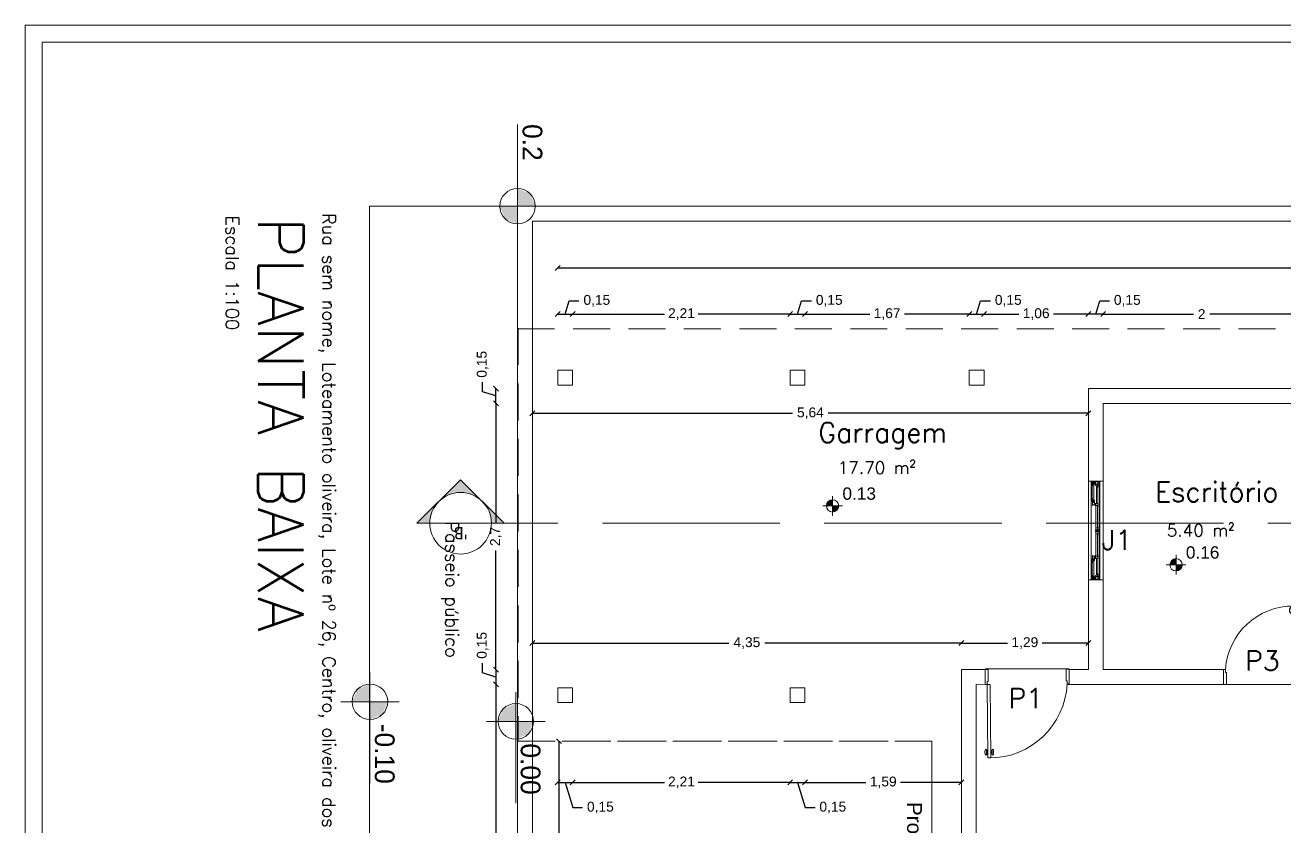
# Model space of a CAD drawing. Header units: metres. Extents: x 1628 to 1845, y 824 to 931.
# Drawn here: x 1628.14 to 1640.92, y 877.99 to 886.12 of the extents above; entities that cross this region are included whole.
import ezdxf
from ezdxf.enums import TextEntityAlignment as Align

# ---------------------------------------------------------------- set-up
doc = ezdxf.new("R2010")
doc.units = ezdxf.units.M
doc.header["$LTSCALE"] = 0.15
doc.linetypes.add('ACAD_ISO02W100', pattern=[15, 12, -3])
doc.linetypes.add('HIDDEN', pattern=[0.375, 0.25, -0.125])
doc.layers.get('0').update_dxf_attribs({"lineweight": 0, "plot": 0})
doc.layers.get('Defpoints').update_dxf_attribs({"lineweight": 0})
for name, color, linetype, lineweight in [('Alvenaria', 170, 'Continuous', 0), ('Caixilho', 120, 'Continuous', 0), ('Cotas', 1, 'Continuous', 0), ('Linhas invisíveis', 6, 'ACAD_ISO02W100', 0), ('Texto', 7, 'Continuous', 0)]:
    doc.layers.add(name, color=color, linetype=linetype, lineweight=lineweight)
doc.styles.add('Lunardi', font='arial.ttf', dxfattribs={"height": 0.15})
doc.styles.add('lunardi 02', font='romans.shx', dxfattribs={"height": 0.2})
doc.styles.add('lunardi 04', font='romans.shx', dxfattribs={"height": 0.4})
doc.styles.get("Standard").update_dxf_attribs({"font": 'arial.ttf'})
doc.styles.add('T20', font='PORT2', dxfattribs={"height": 0.2})
doc.styles.add('Tahoma', font='tahoma.ttf')
doc.dimstyles.new('Lunardi', dxfattribs={"dimtxt": 0.1, "dimasz": 0.05, "dimexe": 0, "dimexo": 0.05, "dimgap": 0.05, "dimtad": 0, "dimzin": 9, "dimtxsty": 'Standard', "dimblk": 'OBLIQUE', "dimcen": 0, "dimse1": 1, "dimse2": 1, "dimclrd": 1, "dimclre": 1, "dimclrt": 1, "dimadec": 0, "dimazin": 0, "dimtfac": 1, "dimtmove": 1, "dimatfit": 2, "dimldrblk": 'OBLIQUE', "dimfxl": 1, "dimarcsym": 0})

# ---------------------------------------------------------------- blocks, each defined once
blk = doc.blocks.new('Cotap')
for p, q in [((0, 0.297), (0, -0.297)), ((-0.297, 0), (0.828, 0))]:
    blk.add_line(p, q)
blk.add_circle((0, 0), 0.18)
for points in [[(0, 0), (0, 0.18), (0.18, 0), (0.127, 0.127)], [(0, 0), (-0.18, 0), (0, -0.18), (-0.127, -0.127)]]:
    blk.add_solid(points)
at = {"style": 'T20'}
blk.add_attdef('COTA', (0.223, 0.05), '', height=0.2, dxfattribs=at)
blk = doc.blocks.new('_Oblique')
at = {"color": 0, "linetype": 'ByBlock', "lineweight": -2}
blk.add_line((-0.5, -0.5), (0.5, 0.5), dxfattribs=at)
blk = doc.blocks.new('*D106')
at = {"layer": 'Cotas', "color": 1, "lineweight": -2, "ltscale": 10}
for p, q in [((1633.554, 878.861), (1633.554, 876.83)), ((1633.554, 874.435), (1633.554, 876.466))]:
    blk.add_line(p, q, dxfattribs=at)
at = {"layer": 'Defpoints', "color": 0, "ltscale": 10}
for p in [(1633.554, 878.861), (1633.554, 874.435), (1633.554, 874.435)]:
    blk.add_point(p, dxfattribs=at)
at = {"layer": 'Cotas', "color": 1, "lineweight": -2, "ltscale": 10, "xscale": 0.05, "yscale": 0.05, "zscale": 0.05}
for p, rotation in [((1633.554, 878.861), 90), ((1633.554, 874.435), 270)]:
    blk.add_blockref('_Oblique', p, dxfattribs=dict(at, rotation=rotation))
at = {"layer": 'Cotas', "color": 1, "ltscale": 10, "insert": (1633.554, 876.648), "char_height": 0.1, "attachment_point": 5, "rotation": 90}
blk.add_mtext('4,43', dxfattribs=at)
blk = doc.blocks.new('porta080a')
at = {"layer": 'Caixilho'}
for p, q in [((0.15, 0.83), (0.12, 0.83)), ((0.12, 0.83), (0.12, 0.83)), ((0.12, 0.83), (0.12, 0.82))]:
    blk.add_line(p, q, dxfattribs=at)
for points in [[(0.12, 0.82), (0, 0.82), (0, 0.85), (0.15, 0.85), (0.15, 0.83)], [(0.12, 0.03), (0, 0.03), (0, 0), (0.15, 0), (0.15, 0.02)], [(0.12, 0.03), (0.12, 0.02), (0.15, 0.02)]]:
    blk.add_lwpolyline(points, dxfattribs=at)
for points in [[(0.15, 0.02), (0.15, 0.05), (0.895, 0.05), (0.895, 0.02)], [(0.812, 0.05), (0.862, 0.05), (0.862, 0.055), (0.812, 0.055)], [(0.812, 0.02), (0.862, 0.02), (0.862, 0.015), (0.812, 0.015)], [(0.843, 0.055), (0.831, 0.055), (0.831, 0.063), (0.843, 0.063)], [(0.843, 0.015), (0.831, 0.015), (0.831, 0.007), (0.843, 0.007)]]:
    blk.add_lwpolyline(points, close=True, dxfattribs=at)
blk.add_arc((0.107, 0.042), 0.789, 359.4551, 86.8474, dxfattribs=at)
blk.add_ellipse((0.837, 0.071), major_axis=(-0.0297, 0), ratio=0.275862, dxfattribs=at)
at = {"layer": 'Caixilho', "extrusion": (0, 0, -1)}
blk.add_ellipse((0.837, -0.001), major_axis=(-0.0297, 0), ratio=0.275862, dxfattribs=at)
blk = doc.blocks.new('porta070a')
at = {"layer": 'Caixilho'}
for p, q in [((0.15, 0.73), (0.12, 0.73)), ((0.12, 0.73), (0.12, 0.73)), ((0.12, 0.73), (0.12, 0.72))]:
    blk.add_line(p, q, dxfattribs=at)
for points in [[(0.12, 0.72), (0, 0.72), (0, 0.75), (0.15, 0.75), (0.15, 0.73)], [(0.12, 0.03), (0, 0.03), (0, 0), (0.15, 0), (0.15, 0.02)], [(0.12, 0.03), (0.12, 0.02), (0.15, 0.02)]]:
    blk.add_lwpolyline(points, dxfattribs=at)
for points in [[(0.15, 0.02), (0.15, 0.05), (0.795, 0.05), (0.795, 0.02)], [(0.726, 0.05), (0.776, 0.05), (0.776, 0.055), (0.726, 0.055)], [(0.726, 0.02), (0.776, 0.02), (0.776, 0.015), (0.726, 0.015)], [(0.757, 0.055), (0.745, 0.055), (0.745, 0.063), (0.757, 0.063)], [(0.757, 0.015), (0.745, 0.015), (0.745, 0.007), (0.757, 0.007)]]:
    blk.add_lwpolyline(points, close=True, dxfattribs=at)
blk.add_arc((0.106, 0.042), 0.689, 359.3762, 86.3751, dxfattribs=at)
blk.add_ellipse((0.751, 0.071), major_axis=(-0.0297, 0), ratio=0.275862, dxfattribs=at)
at = {"layer": 'Caixilho', "extrusion": (0, 0, -1)}
blk.add_ellipse((0.751, -0.001), major_axis=(-0.0297, 0), ratio=0.275862, dxfattribs=at)
blk = doc.blocks.new('JCB4F_CS100')
for p, q in [((0, 90), (1000, 90)), ((1000, 0), (0, 0)), ((7, 82), (29, 82)), ((29, 82), (7, 82)), ((7, 69), (28, 69)), ((46, 62), (225, 62)), ((46, 56), (225, 56)), ((46, 13), (178, 13)), ((57, 82), (943, 82)), ((247, 67), (472, 67)), ((247, 50), (472, 50)), ((783, 62), (954, 62)), ((783, 56), (954, 56)), ((954, 13), (822, 13)), ((971, 82), (993, 82)), ((993, 69), (972, 69))]:
    blk.add_line(p, q)
for points in [[(7, 36), (17, 36), (17, 37), (7, 37), (7, 82), (20, 82), (20, 84), (7, 84), (7, 84), (6, 84), (1, 84), (1, 89), (6, 89), (7, 88), (7, 89), (7, 90), (0, 90), (0, 77), (1, 77), (1, 82), (6, 82), (6, 8), (1, 8), (1, 13), (0, 13), (0, 0), (7, 0), (7, 1), (7, 2), (6, 1), (1, 1), (1, 6), (6, 6), (7, 6), (7, 6), (7, 17), (17, 17), (17, 18), (7, 18)], [(993, 36), (983, 36), (983, 37), (993, 37), (993, 82), (980, 82), (980, 84), (993, 84), (993, 84), (994, 84), (999, 84), (999, 89), (994, 89), (993, 88), (993, 89), (993, 90), (1000, 90), (1000, 77), (999, 77), (999, 82), (994, 82), (994, 8), (999, 8), (999, 13), (1000, 13), (1000, 0), (993, 0), (993, 1), (993, 2), (994, 1), (999, 1), (999, 6), (994, 6), (993, 6), (993, 6), (993, 17), (983, 17), (983, 18), (993, 18)]]:
    blk.add_lwpolyline(points, close=True)
for points in [[(7, 45), (43, 45, 0.357337), (45, 47, 0.099331), (45, 67, 0.357337), (43, 69), (33, 69)], [(35, 69), (33, 69), (33, 85), (35, 85), (35, 84, 0.453094), (37, 83), (54, 85, -0.453094), (57, 82), (57, 72, -0.453094), (54, 69), (37, 71, 0.453094), (35, 70), (35, 69)], [(965, 69), (967, 69), (967, 85), (965, 85), (965, 84, -0.453094), (963, 83), (946, 85, 0.453094), (943, 82), (943, 72, 0.453094), (946, 69), (963, 71, -0.453094), (965, 70), (965, 69)], [(993, 45), (957, 45, -0.357337), (955, 47, -0.099331), (955, 67, -0.357337), (957, 69), (967, 69)]]:
    blk.add_lwpolyline(points, format="xyb")
for points in [[(19, 36), (21, 36), (21, 32), (23, 32), (23, 33), (22, 33), (22, 36), (27, 36), (27, 33), (26, 33), (26, 32), (29, 32), (29, 37), (17, 37), (17, 35), (16, 35), (16, 36), (13, 36), (10, 35, 1), (10, 33), (14, 34), (17, 34), (17, 19), (14, 19), (10, 20, 1), (10, 19), (13, 18), (16, 18), (16, 18), (17, 18), (17, 17), (19, 17)], [(205, 34), (203, 34), (203, 31), (201, 31), (201, 32), (202, 32), (202, 34), (196, 34), (196, 32), (198, 32), (198, 31), (195, 31), (195, 35), (206, 35), (206, 34), (208, 34), (208, 34), (210, 34), (214, 33, -1), (214, 32), (210, 33), (206, 33), (206, 18), (210, 18), (214, 19, -1), (214, 18), (210, 17), (208, 17), (208, 17), (206, 17), (206, 15), (205, 15)], [(236, 44), (236, 43), (234, 43), (234, 42), (240, 42), (240, 43), (239, 43), (239, 44), (244, 44, -0.414214), (248, 41), (246, 41), (246, 41, 0.414214), (244, 43), (241, 43), (241, 17), (244, 17, 0.414214), (246, 19), (246, 19), (248, 19), (248, 19, -0.414214), (244, 15), (206, 15), (206, 17), (218, 17), (218, 34), (206, 34), (206, 35), (240, 35), (240, 40), (233, 41), (233, 42), (227, 43, -0.957391), (227, 44)], [(239, 40, 0.957391), (239, 41), (233, 42, -0.388979), (233, 42), (233, 43, 0.39085), (232, 44), (227, 44, -0.39085), (226, 45), (226, 48, -0.414214), (227, 49), (259, 49), (259, 50), (247, 50), (247, 67), (259, 67), (259, 69), (225, 69), (225, 42, 0.414214), (226, 40), (227, 40), (227, 41), (226, 41), (226, 42), (232, 42), (232, 41), (230, 41), (230, 40)], [(495, 50), (497, 48, 0.668179), (498, 48), (498, 54), (499, 54), (499, 53), (501, 53), (501, 54, -0.668179), (502, 54), (503, 53), (507, 54, -1), (507, 53), (499, 51), (499, 47), (497, 47), (495, 49), (460, 49), (460, 50), (472, 50), (472, 67), (460, 67), (460, 69), (495, 69), (497, 71), (499, 71), (499, 66), (507, 64, -1), (507, 63), (503, 64), (502, 63, -0.668179), (501, 63), (501, 64), (499, 65), (499, 63), (498, 63), (498, 69, 0.668179), (497, 69), (495, 67)], [(509, 69), (509, 66), (508, 66), (508, 67), (507, 67), (507, 68), (508, 68), (508, 69), (502, 69), (502, 68), (504, 68), (504, 67), (501, 67), (501, 71), (510, 71), (512, 69), (547, 69), (547, 67), (535, 67), (535, 50), (547, 50), (547, 49), (512, 49), (510, 47), (501, 47), (501, 50), (504, 50), (504, 49), (502, 49), (502, 48), (508, 48), (508, 49), (507, 49), (507, 50), (508, 50), (508, 52), (509, 52), (509, 48, 0.668179), (510, 48), (512, 50), (512, 67), (510, 69, 0.668179)], [(748, 50), (760, 50), (760, 67), (748, 67), (748, 69), (783, 69), (783, 42, -0.414214), (781, 40), (780, 40), (780, 41), (781, 41), (781, 42), (776, 42), (776, 41), (777, 41), (777, 40), (768, 40, -0.957391), (768, 41), (774, 42, 0.388979), (775, 42), (775, 43, -0.39085), (775, 44), (781, 44, 0.39085), (781, 45), (781, 48, 0.414214), (781, 49), (748, 49)], [(764, 44), (764, 43), (766, 43), (766, 42), (760, 42), (760, 43), (761, 43), (761, 44), (756, 44, 0.414214), (753, 41), (754, 41), (754, 41, -0.414214), (756, 43), (759, 43), (759, 17), (756, 17, -0.414214), (754, 19), (754, 19), (753, 19), (753, 19, 0.414214), (756, 15), (794, 15), (794, 17), (782, 17), (782, 34), (794, 34), (794, 35), (760, 35), (760, 40), (767, 41), (767, 42), (773, 43, 0.957391), (773, 44)], [(795, 34), (797, 34), (797, 31), (799, 31), (799, 32), (798, 32), (798, 34), (804, 34), (804, 32), (802, 32), (802, 31), (805, 31), (805, 35), (794, 35), (794, 34), (792, 34), (792, 34), (790, 34), (786, 33, 1), (786, 32), (790, 33), (794, 33), (794, 18), (790, 18), (786, 19, 1), (786, 18), (790, 17), (792, 17), (792, 17), (794, 17), (794, 15), (795, 15)], [(981, 36), (979, 36), (979, 32), (977, 32), (977, 33), (978, 33), (978, 36), (973, 36), (973, 33), (974, 33), (974, 32), (971, 32), (971, 37), (983, 37), (983, 35), (984, 35), (984, 36), (987, 36), (990, 35, -1), (990, 33), (986, 34), (983, 34), (983, 19), (986, 19), (990, 20, -1), (990, 19), (987, 18), (984, 18), (984, 18), (983, 18), (983, 17), (981, 17)]]:
    blk.add_lwpolyline(points, format="xyb", close=True)
for points in [[(21, 29), (46, 29), (46, 25), (45, 25), (45, 28), (34, 28), (34, 14), (45, 14), (45, 17), (46, 17), (46, 13), (13, 13), (13, 14)], [(13, 14), (23, 14), (23, 28), (21, 28), (21, 29)], [(33, 47), (29, 47), (29, 85), (33, 85), (33, 47)], [(178, 29), (46, 29)], [(211, 14), (201, 14), (201, 28), (203, 28), (203, 29), (178, 29), (178, 25), (179, 25), (179, 28), (190, 28), (190, 14), (179, 14), (179, 17), (178, 17), (178, 13), (211, 13), (211, 14)], [(535, 67), (760, 67)], [(535, 50), (760, 50)], [(789, 14), (799, 14), (799, 28), (797, 28), (797, 29), (822, 29), (822, 25), (821, 25), (821, 28), (810, 28), (810, 14), (821, 14), (821, 17), (822, 17), (822, 13), (789, 13), (789, 14)], [(822, 29), (954, 29)], [(979, 29), (954, 29), (954, 25), (955, 25), (955, 28), (966, 28), (966, 14), (955, 14), (955, 17), (954, 17), (954, 13), (987, 13), (987, 14)], [(967, 47), (971, 47), (971, 85), (967, 85), (967, 47)], [(987, 14), (977, 14), (977, 28), (979, 28), (979, 29)]]:
    blk.add_lwpolyline(points)
blk = doc.blocks.new('*D107')
at = {"layer": 'Cotas', "color": 1, "lineweight": -2, "ltscale": 10}
for p, q in [((1633.542, 878.443), (1633.692, 878.443)), ((1633.617, 878.443), (1633.694, 878.188)), ((1633.694, 878.188), (1633.794, 878.188))]:
    blk.add_line(p, q, dxfattribs=at)
at = {"layer": 'Defpoints', "color": 0, "ltscale": 10}
for p in [(1633.542, 883.268), (1633.692, 883.268), (1633.692, 878.443)]:
    blk.add_point(p, dxfattribs=at)
at = {"layer": 'Cotas', "color": 1, "lineweight": -2, "ltscale": 10, "xscale": 0.05, "yscale": 0.05, "zscale": 0.05, "rotation": 180}
blk.add_blockref('_Oblique', (1633.542, 878.443), dxfattribs=at)
at = {"layer": 'Cotas', "color": 1, "lineweight": -2, "ltscale": 10, "xscale": 0.05, "yscale": 0.05, "zscale": 0.05}
blk.add_blockref('_Oblique', (1633.692, 878.443), dxfattribs=at)
at = {"layer": 'Cotas', "color": 1, "ltscale": 10, "insert": (1633.974, 878.188), "char_height": 0.1, "attachment_point": 5}
blk.add_mtext('0,15', dxfattribs=at)
blk = doc.blocks.new('*D108')
at = {"layer": 'Cotas', "color": 1, "lineweight": -2, "ltscale": 10}
for p, q in [((1633.692, 878.443), (1634.625, 878.443)), ((1635.899, 878.443), (1634.967, 878.443))]:
    blk.add_line(p, q, dxfattribs=at)
at = {"layer": 'Defpoints', "color": 0, "ltscale": 10}
for p in [(1633.692, 883.268), (1635.899, 883.268), (1633.692, 878.443)]:
    blk.add_point(p, dxfattribs=at)
at = {"layer": 'Cotas', "color": 1, "lineweight": -2, "ltscale": 10, "xscale": 0.05, "yscale": 0.05, "zscale": 0.05, "rotation": 180}
blk.add_blockref('_Oblique', (1633.692, 878.443), dxfattribs=at)
at = {"layer": 'Cotas', "color": 1, "lineweight": -2, "ltscale": 10, "xscale": 0.05, "yscale": 0.05, "zscale": 0.05}
blk.add_blockref('_Oblique', (1635.899, 878.443), dxfattribs=at)
at = {"layer": 'Cotas', "color": 1, "ltscale": 10, "insert": (1634.796, 878.443), "char_height": 0.1, "attachment_point": 5}
blk.add_mtext('2,21', dxfattribs=at)
blk = doc.blocks.new('*D109')
at = {"layer": 'Cotas', "color": 1, "lineweight": -2, "ltscale": 10}
for p, q in [((1635.899, 878.443), (1636.049, 878.443)), ((1635.974, 878.443), (1636.051, 878.188)), ((1636.051, 878.188), (1636.151, 878.188))]:
    blk.add_line(p, q, dxfattribs=at)
at = {"layer": 'Defpoints', "color": 0, "ltscale": 10}
for p in [(1635.899, 883.268), (1636.049, 883.268), (1636.049, 878.443)]:
    blk.add_point(p, dxfattribs=at)
at = {"layer": 'Cotas', "color": 1, "lineweight": -2, "ltscale": 10, "xscale": 0.05, "yscale": 0.05, "zscale": 0.05, "rotation": 180}
blk.add_blockref('_Oblique', (1635.899, 878.443), dxfattribs=at)
at = {"layer": 'Cotas', "color": 1, "lineweight": -2, "ltscale": 10, "xscale": 0.05, "yscale": 0.05, "zscale": 0.05}
blk.add_blockref('_Oblique', (1636.049, 878.443), dxfattribs=at)
at = {"layer": 'Cotas', "color": 1, "ltscale": 10, "insert": (1636.331, 878.188), "char_height": 0.1, "attachment_point": 5}
blk.add_mtext('0,15', dxfattribs=at)
blk = doc.blocks.new('*D121')
at = {"layer": 'Cotas', "color": 1, "lineweight": -2, "ltscale": 10}
for p, q in [((1636.049, 878.443), (1636.667, 878.443)), ((1637.636, 878.443), (1637.018, 878.443))]:
    blk.add_line(p, q, dxfattribs=at)
at = {"layer": 'Defpoints', "color": 0, "ltscale": 10}
for p in [(1636.049, 879.252), (1636.049, 878.443), (1637.636, 875.237)]:
    blk.add_point(p, dxfattribs=at)
at = {"layer": 'Cotas', "color": 1, "lineweight": -2, "ltscale": 10, "xscale": 0.05, "yscale": 0.05, "zscale": 0.05, "rotation": 180}
blk.add_blockref('_Oblique', (1636.049, 878.443), dxfattribs=at)
at = {"layer": 'Cotas', "color": 1, "lineweight": -2, "ltscale": 10, "xscale": 0.05, "yscale": 0.05, "zscale": 0.05}
blk.add_blockref('_Oblique', (1637.636, 878.443), dxfattribs=at)
at = {"layer": 'Cotas', "color": 1, "ltscale": 10, "insert": (1636.843, 878.443), "char_height": 0.1, "attachment_point": 5}
blk.add_mtext('1,59', dxfattribs=at)
blk = doc.blocks.new('*D124')
at = {"layer": 'Cotas', "color": 1, "lineweight": -2, "ltscale": 10}
for p, q in [((1633.617, 883.192), (1633.657, 883.327)), ((1633.657, 883.327), (1633.757, 883.327)), ((1633.542, 883.192), (1633.692, 883.192))]:
    blk.add_line(p, q, dxfattribs=at)
at = {"layer": 'Defpoints', "color": 0, "ltscale": 10}
for p in [(1633.692, 883.192), (1633.542, 882.623), (1633.692, 882.623)]:
    blk.add_point(p, dxfattribs=at)
at = {"layer": 'Cotas', "color": 1, "lineweight": -2, "ltscale": 10, "xscale": 0.05, "yscale": 0.05, "zscale": 0.05, "rotation": 180}
blk.add_blockref('_Oblique', (1633.542, 883.192), dxfattribs=at)
at = {"layer": 'Cotas', "color": 1, "lineweight": -2, "ltscale": 10, "xscale": 0.05, "yscale": 0.05, "zscale": 0.05}
blk.add_blockref('_Oblique', (1633.692, 883.192), dxfattribs=at)
at = {"layer": 'Cotas', "color": 1, "ltscale": 10, "insert": (1633.938, 883.327), "char_height": 0.1, "attachment_point": 5}
blk.add_mtext('0,15', dxfattribs=at)
blk = doc.blocks.new('*D125')
at = {"layer": 'Cotas', "color": 1, "lineweight": -2, "ltscale": 10}
for p, q in [((1633.692, 883.192), (1634.625, 883.192)), ((1635.899, 883.192), (1634.967, 883.192))]:
    blk.add_line(p, q, dxfattribs=at)
at = {"layer": 'Defpoints', "color": 0, "ltscale": 10}
for p in [(1633.692, 883.192), (1633.692, 882.623), (1635.899, 882.623)]:
    blk.add_point(p, dxfattribs=at)
at = {"layer": 'Cotas', "color": 1, "lineweight": -2, "ltscale": 10, "xscale": 0.05, "yscale": 0.05, "zscale": 0.05, "rotation": 180}
blk.add_blockref('_Oblique', (1633.692, 883.192), dxfattribs=at)
at = {"layer": 'Cotas', "color": 1, "lineweight": -2, "ltscale": 10, "xscale": 0.05, "yscale": 0.05, "zscale": 0.05}
blk.add_blockref('_Oblique', (1635.899, 883.192), dxfattribs=at)
at = {"layer": 'Cotas', "color": 1, "ltscale": 10, "insert": (1634.796, 883.192), "char_height": 0.1, "attachment_point": 5}
blk.add_mtext('2,21', dxfattribs=at)
blk = doc.blocks.new('*D126')
at = {"layer": 'Cotas', "color": 1, "lineweight": -2, "ltscale": 10}
for p, q in [((1635.974, 883.192), (1636.015, 883.327)), ((1636.015, 883.327), (1636.115, 883.327)), ((1635.899, 883.192), (1636.049, 883.192))]:
    blk.add_line(p, q, dxfattribs=at)
at = {"layer": 'Defpoints', "color": 0, "ltscale": 10}
for p in [(1636.049, 883.192), (1635.899, 882.623), (1636.049, 882.623)]:
    blk.add_point(p, dxfattribs=at)
at = {"layer": 'Cotas', "color": 1, "lineweight": -2, "ltscale": 10, "xscale": 0.05, "yscale": 0.05, "zscale": 0.05, "rotation": 180}
blk.add_blockref('_Oblique', (1635.899, 883.192), dxfattribs=at)
at = {"layer": 'Cotas', "color": 1, "lineweight": -2, "ltscale": 10, "xscale": 0.05, "yscale": 0.05, "zscale": 0.05}
blk.add_blockref('_Oblique', (1636.049, 883.192), dxfattribs=at)
at = {"layer": 'Cotas', "color": 1, "ltscale": 10, "insert": (1636.295, 883.327), "char_height": 0.1, "attachment_point": 5}
blk.add_mtext('0,15', dxfattribs=at)
blk = doc.blocks.new('*D127')
at = {"layer": 'Cotas', "color": 1, "lineweight": -2, "ltscale": 10}
for p, q in [((1636.049, 883.192), (1636.707, 883.192)), ((1637.715, 883.192), (1637.057, 883.192))]:
    blk.add_line(p, q, dxfattribs=at)
at = {"layer": 'Defpoints', "color": 0, "ltscale": 10}
for p in [(1636.049, 883.192), (1636.049, 882.623), (1637.715, 882.623)]:
    blk.add_point(p, dxfattribs=at)
at = {"layer": 'Cotas', "color": 1, "lineweight": -2, "ltscale": 10, "xscale": 0.05, "yscale": 0.05, "zscale": 0.05, "rotation": 180}
blk.add_blockref('_Oblique', (1636.049, 883.192), dxfattribs=at)
at = {"layer": 'Cotas', "color": 1, "lineweight": -2, "ltscale": 10, "xscale": 0.05, "yscale": 0.05, "zscale": 0.05}
blk.add_blockref('_Oblique', (1637.715, 883.192), dxfattribs=at)
at = {"layer": 'Cotas', "color": 1, "ltscale": 10, "insert": (1636.882, 883.192), "char_height": 0.1, "attachment_point": 5}
blk.add_mtext('1,67', dxfattribs=at)
blk = doc.blocks.new('*D128')
at = {"layer": 'Cotas', "color": 1, "lineweight": -2, "ltscale": 10}
for p, q in [((1637.79, 883.192), (1637.83, 883.327)), ((1637.83, 883.327), (1637.93, 883.327)), ((1637.715, 883.192), (1637.865, 883.192))]:
    blk.add_line(p, q, dxfattribs=at)
at = {"layer": 'Defpoints', "color": 0, "ltscale": 10}
for p in [(1637.865, 883.192), (1637.715, 882.623), (1637.865, 882.623)]:
    blk.add_point(p, dxfattribs=at)
at = {"layer": 'Cotas', "color": 1, "lineweight": -2, "ltscale": 10, "xscale": 0.05, "yscale": 0.05, "zscale": 0.05, "rotation": 180}
blk.add_blockref('_Oblique', (1637.715, 883.192), dxfattribs=at)
at = {"layer": 'Cotas', "color": 1, "lineweight": -2, "ltscale": 10, "xscale": 0.05, "yscale": 0.05, "zscale": 0.05}
blk.add_blockref('_Oblique', (1637.865, 883.192), dxfattribs=at)
at = {"layer": 'Cotas', "color": 1, "ltscale": 10, "insert": (1638.111, 883.327), "char_height": 0.1, "attachment_point": 5}
blk.add_mtext('0,15', dxfattribs=at)
blk = doc.blocks.new('*D129')
at = {"layer": 'Cotas', "color": 1, "lineweight": -2, "ltscale": 10}
for p, q in [((1637.865, 883.192), (1638.219, 883.192)), ((1638.923, 883.192), (1638.569, 883.192))]:
    blk.add_line(p, q, dxfattribs=at)
at = {"layer": 'Defpoints', "color": 0, "ltscale": 10}
for p in [(1637.865, 883.192), (1637.865, 882.623), (1638.923, 882.437)]:
    blk.add_point(p, dxfattribs=at)
at = {"layer": 'Cotas', "color": 1, "lineweight": -2, "ltscale": 10, "xscale": 0.05, "yscale": 0.05, "zscale": 0.05, "rotation": 180}
blk.add_blockref('_Oblique', (1637.865, 883.192), dxfattribs=at)
at = {"layer": 'Cotas', "color": 1, "lineweight": -2, "ltscale": 10, "xscale": 0.05, "yscale": 0.05, "zscale": 0.05}
blk.add_blockref('_Oblique', (1638.923, 883.192), dxfattribs=at)
at = {"layer": 'Cotas', "color": 1, "ltscale": 10, "insert": (1638.394, 883.192), "char_height": 0.1, "attachment_point": 5}
blk.add_mtext('1,06', dxfattribs=at)
blk = doc.blocks.new('*D130')
at = {"layer": 'Cotas', "color": 1, "lineweight": -2, "ltscale": 10}
for p, q in [((1638.998, 883.192), (1639.038, 883.327)), ((1639.038, 883.327), (1639.138, 883.327)), ((1639.073, 883.192), (1638.923, 883.192))]:
    blk.add_line(p, q, dxfattribs=at)
at = {"layer": 'Defpoints', "color": 0, "ltscale": 10}
for p in [(1638.923, 883.192), (1638.923, 882.437), (1639.073, 882.287)]:
    blk.add_point(p, dxfattribs=at)
at = {"layer": 'Cotas', "color": 1, "lineweight": -2, "ltscale": 10, "xscale": 0.05, "yscale": 0.05, "zscale": 0.05, "rotation": 180}
blk.add_blockref('_Oblique', (1638.923, 883.192), dxfattribs=at)
at = {"layer": 'Cotas', "color": 1, "lineweight": -2, "ltscale": 10, "xscale": 0.05, "yscale": 0.05, "zscale": 0.05}
blk.add_blockref('_Oblique', (1639.073, 883.192), dxfattribs=at)
at = {"layer": 'Cotas', "color": 1, "ltscale": 10, "insert": (1639.318, 883.327), "char_height": 0.1, "attachment_point": 5}
blk.add_mtext('0,15', dxfattribs=at)
blk = doc.blocks.new('*D131')
at = {"layer": 'Cotas', "color": 1, "lineweight": -2, "ltscale": 10}
for p, q in [((1639.073, 883.192), (1639.989, 883.192)), ((1641.071, 883.192), (1640.155, 883.192))]:
    blk.add_line(p, q, dxfattribs=at)
at = {"layer": 'Defpoints', "color": 0, "ltscale": 10}
for p in [(1639.073, 883.192), (1639.073, 882.287), (1641.071, 882.287)]:
    blk.add_point(p, dxfattribs=at)
at = {"layer": 'Cotas', "color": 1, "lineweight": -2, "ltscale": 10, "xscale": 0.05, "yscale": 0.05, "zscale": 0.05, "rotation": 180}
blk.add_blockref('_Oblique', (1639.073, 883.192), dxfattribs=at)
at = {"layer": 'Cotas', "color": 1, "lineweight": -2, "ltscale": 10, "xscale": 0.05, "yscale": 0.05, "zscale": 0.05}
blk.add_blockref('_Oblique', (1641.071, 883.192), dxfattribs=at)
at = {"layer": 'Cotas', "color": 1, "ltscale": 10, "insert": (1640.072, 883.192), "char_height": 0.1, "attachment_point": 5}
blk.add_mtext('2', dxfattribs=at)
blk = doc.blocks.new('*D152')
at = {"layer": 'Cotas', "color": 1, "lineweight": -2, "ltscale": 10}
for p, q in [((1637.636, 879.856), (1638.104, 879.856)), ((1638.923, 879.856), (1638.455, 879.856))]:
    blk.add_line(p, q, dxfattribs=at)
at = {"layer": 'Defpoints', "color": 0, "ltscale": 10}
for p in [(1637.636, 879.856), (1637.636, 879.587), (1638.923, 879.587)]:
    blk.add_point(p, dxfattribs=at)
at = {"layer": 'Cotas', "color": 1, "lineweight": -2, "ltscale": 10, "xscale": 0.05, "yscale": 0.05, "zscale": 0.05, "rotation": 180}
blk.add_blockref('_Oblique', (1637.636, 879.856), dxfattribs=at)
at = {"layer": 'Cotas', "color": 1, "lineweight": -2, "ltscale": 10, "xscale": 0.05, "yscale": 0.05, "zscale": 0.05}
blk.add_blockref('_Oblique', (1638.923, 879.856), dxfattribs=at)
at = {"layer": 'Cotas', "color": 1, "ltscale": 10, "insert": (1638.279, 879.856), "char_height": 0.1, "attachment_point": 5}
blk.add_mtext('1,29', dxfattribs=at)
blk = doc.blocks.new('*D154')
at = {"layer": 'Cotas', "color": 1, "lineweight": -2, "ltscale": 10}
for p, q in [((1632.915, 879.437), (1632.915, 877.594)), ((1632.915, 875.387), (1632.915, 877.23))]:
    blk.add_line(p, q, dxfattribs=at)
at = {"layer": 'Defpoints', "color": 0, "ltscale": 10}
for p in [(1632.915, 879.437), (1639.073, 879.437), (1637.786, 875.387)]:
    blk.add_point(p, dxfattribs=at)
at = {"layer": 'Cotas', "color": 1, "lineweight": -2, "ltscale": 10, "xscale": 0.05, "yscale": 0.05, "zscale": 0.05}
for p, rotation in [((1632.915, 879.437), 90), ((1632.915, 875.387), 270)]:
    blk.add_blockref('_Oblique', p, dxfattribs=dict(at, rotation=rotation))
at = {"layer": 'Cotas', "color": 1, "ltscale": 10, "insert": (1632.915, 877.412), "char_height": 0.1, "attachment_point": 5, "rotation": 90}
blk.add_mtext('4,05', dxfattribs=at)
blk = doc.blocks.new('*D155')
at = {"layer": 'Cotas', "color": 1, "lineweight": -2, "ltscale": 10}
for p, q in [((1632.78, 879.553), (1632.78, 879.653)), ((1632.915, 879.587), (1632.915, 879.437)), ((1632.915, 879.512), (1632.78, 879.553))]:
    blk.add_line(p, q, dxfattribs=at)
at = {"layer": 'Defpoints', "color": 0, "ltscale": 10}
for p in [(1639.073, 879.587), (1632.915, 879.437), (1639.073, 879.437)]:
    blk.add_point(p, dxfattribs=at)
at = {"layer": 'Cotas', "color": 1, "lineweight": -2, "ltscale": 10, "xscale": 0.05, "yscale": 0.05, "zscale": 0.05}
for p, rotation in [((1632.915, 879.587), 90), ((1632.915, 879.437), 270)]:
    blk.add_blockref('_Oblique', p, dxfattribs=dict(at, rotation=rotation))
at = {"layer": 'Cotas', "color": 1, "ltscale": 10, "insert": (1632.78, 879.833), "char_height": 0.1, "attachment_point": 5, "rotation": 90}
blk.add_mtext('0,15', dxfattribs=at)
blk = doc.blocks.new('*D156')
at = {"layer": 'Cotas', "color": 1, "lineweight": -2, "ltscale": 10}
for p, q in [((1632.915, 882.287), (1632.915, 881.079)), ((1632.915, 879.587), (1632.915, 880.796))]:
    blk.add_line(p, q, dxfattribs=at)
at = {"layer": 'Defpoints', "color": 0, "ltscale": 10}
for p in [(1632.915, 882.287), (1639.073, 882.287), (1639.073, 879.587)]:
    blk.add_point(p, dxfattribs=at)
at = {"layer": 'Cotas', "color": 1, "lineweight": -2, "ltscale": 10, "xscale": 0.05, "yscale": 0.05, "zscale": 0.05}
for p, rotation in [((1632.915, 882.287), 90), ((1632.915, 879.587), 270)]:
    blk.add_blockref('_Oblique', p, dxfattribs=dict(at, rotation=rotation))
at = {"layer": 'Cotas', "color": 1, "ltscale": 10, "insert": (1632.915, 880.937), "char_height": 0.1, "attachment_point": 5, "rotation": 90}
blk.add_mtext('2,7', dxfattribs=at)
blk = doc.blocks.new('*D157')
at = {"layer": 'Cotas', "color": 1, "lineweight": -2, "ltscale": 10}
for p, q in [((1632.78, 882.403), (1632.78, 882.503)), ((1632.915, 882.362), (1632.78, 882.403)), ((1632.915, 882.287), (1632.915, 882.437))]:
    blk.add_line(p, q, dxfattribs=at)
at = {"layer": 'Defpoints', "color": 0, "ltscale": 10}
for p in [(1632.915, 882.437), (1638.923, 882.437), (1639.073, 882.287)]:
    blk.add_point(p, dxfattribs=at)
at = {"layer": 'Cotas', "color": 1, "lineweight": -2, "ltscale": 10, "xscale": 0.05, "yscale": 0.05, "zscale": 0.05}
for p, rotation in [((1632.915, 882.437), 90), ((1632.915, 882.287), 270)]:
    blk.add_blockref('_Oblique', p, dxfattribs=dict(at, rotation=rotation))
at = {"layer": 'Cotas', "color": 1, "ltscale": 10, "insert": (1632.78, 882.683), "char_height": 0.1, "attachment_point": 5, "rotation": 90}
blk.add_mtext('0,15', dxfattribs=at)
blk = doc.blocks.new('*D158')
at = {"layer": 'Cotas', "color": 1, "lineweight": -2, "ltscale": 10}
for p, q in [((1633.542, 883.66), (1643.337, 883.66)), ((1653.571, 883.66), (1643.776, 883.66))]:
    blk.add_line(p, q, dxfattribs=at)
at = {"layer": 'Defpoints', "color": 0, "ltscale": 10}
for p in [(1633.542, 883.66), (1633.542, 882.437), (1653.571, 882.437)]:
    blk.add_point(p, dxfattribs=at)
at = {"layer": 'Cotas', "color": 1, "lineweight": -2, "ltscale": 10, "xscale": 0.05, "yscale": 0.05, "zscale": 0.05, "rotation": 180}
blk.add_blockref('_Oblique', (1633.542, 883.66), dxfattribs=at)
at = {"layer": 'Cotas', "color": 1, "lineweight": -2, "ltscale": 10, "xscale": 0.05, "yscale": 0.05, "zscale": 0.05}
blk.add_blockref('_Oblique', (1653.571, 883.66), dxfattribs=at)
at = {"layer": 'Cotas', "color": 1, "ltscale": 10, "insert": (1643.557, 883.66), "char_height": 0.1, "attachment_point": 5}
blk.add_mtext('20,03', dxfattribs=at)
blk = doc.blocks.new('*U102')
h = blk.add_hatch(color=256)
edge = h.paths.add_edge_path()
edge.add_line((21.862, 0), (21.992, 0))
edge.add_line((21.992, 0), (21.55, -0.442))
edge.add_line((21.55, -0.442), (21.108, 0))
edge.add_line((21.108, 0), (21.237, 0))
edge.add_arc((21.55, 0), 0.312, 180, 360)
for p, q in [((0.312, 0), (21.237, 0)), ((21.237, 0), (21.862, 0))]:
    blk.add_line(p, q)
blk.add_lwpolyline([(21.862, 0), (21.992, 0), (21.55, -0.442), (21.108, 0), (21.237, 0, 1)], format="xyb", close=True)
blk.add_circle((21.55, 0), 0.312)
at = {"style": 'Tahoma', "flags": 8}
for tag, p in [('VIEWNUMBER', (0, 0)), ('VIEWNUMBER-b', (21.55, 0))]:
    blk.add_attdef(tag, text='', height=0.125, dxfattribs=at).set_placement(p, align=Align.BOTTOM_CENTER)
for tag, p in [('SHEETNUMBER', (0, -0.063)), ('SHEETNUMBER-b', (21.55, -0.063))]:
    blk.add_attdef(tag, text='', height=0.125, dxfattribs=at).set_placement(p, align=Align.TOP_CENTER)
blk = doc.blocks.new('Elevation Symbol - Imperial')
at = {"color": 0}
for p, q in [((0, 0), (0.2, 0)), ((0.1, -0.1), (0.1, 0.1))]:
    blk.add_line(p, q, dxfattribs=at)
at = {"color": 0, "const_width": 0.0625}
for points in [[(0.1, 0.03125, 0.41421356), (0.06875, 0, 1)], [(0.1, -0.03125, 0.41421356), (0.13125, 0, 1)]]:
    blk.add_lwpolyline(points, format="xyb", dxfattribs=at)
at = {"color": 0}
blk.add_circle((0.1, 0), 0.0625, dxfattribs=at)
blk.add_attdef('ELEVATION', (0.2, 0.0625), '', height=0.125, dxfattribs=at)
blk = doc.blocks.new('*D162')
at = {"layer": 'Cotas', "color": 1, "lineweight": -2, "ltscale": 10}
for p, q in [((1633.284, 882.186), (1635.924, 882.186)), ((1638.923, 882.186), (1636.283, 882.186))]:
    blk.add_line(p, q, dxfattribs=at)
at = {"layer": 'Defpoints', "color": 0, "ltscale": 10}
for p in [(1633.284, 882.437), (1638.923, 882.437), (1633.284, 882.186)]:
    blk.add_point(p, dxfattribs=at)
at = {"layer": 'Cotas', "color": 1, "lineweight": -2, "ltscale": 10, "xscale": 0.05, "yscale": 0.05, "zscale": 0.05, "rotation": 180}
blk.add_blockref('_Oblique', (1633.284, 882.186), dxfattribs=at)
at = {"layer": 'Cotas', "color": 1, "lineweight": -2, "ltscale": 10, "xscale": 0.05, "yscale": 0.05, "zscale": 0.05}
blk.add_blockref('_Oblique', (1638.923, 882.186), dxfattribs=at)
at = {"layer": 'Cotas', "color": 1, "ltscale": 10, "insert": (1636.104, 882.186), "char_height": 0.1, "attachment_point": 5}
blk.add_mtext('5,64', dxfattribs=at)
blk = doc.blocks.new('*D163')
at = {"layer": 'Cotas', "color": 1, "lineweight": -2, "ltscale": 10}
for p, q in [((1633.284, 879.856), (1635.278, 879.856)), ((1637.636, 879.856), (1635.643, 879.856))]:
    blk.add_line(p, q, dxfattribs=at)
at = {"layer": 'Defpoints', "color": 0, "ltscale": 10}
for p in [(1633.284, 879.856), (1633.284, 879.587), (1637.636, 879.587)]:
    blk.add_point(p, dxfattribs=at)
at = {"layer": 'Cotas', "color": 1, "lineweight": -2, "ltscale": 10, "xscale": 0.05, "yscale": 0.05, "zscale": 0.05, "rotation": 180}
blk.add_blockref('_Oblique', (1633.284, 879.856), dxfattribs=at)
at = {"layer": 'Cotas', "color": 1, "lineweight": -2, "ltscale": 10, "xscale": 0.05, "yscale": 0.05, "zscale": 0.05}
blk.add_blockref('_Oblique', (1637.636, 879.856), dxfattribs=at)
at = {"layer": 'Cotas', "color": 1, "ltscale": 10, "insert": (1635.46, 879.856), "char_height": 0.1, "attachment_point": 5}
blk.add_mtext('4,35', dxfattribs=at)

msp = doc.modelspace()

# ---------------------------------------------------------------- linework, layer by layer
at = {"layer": 'Alvenaria', "ltscale": 10}
for p, q in [((1633.134, 884.286), (1631.634, 884.286)), ((1631.634, 884.286), (1631.634, 874.286)), ((1637.877, 879.587), (1637.636, 879.587)), ((1638.727, 879.594), (1637.877, 879.594)), ((1638.923, 879.587), (1638.727, 879.587)), ((1637.786, 879.437), (1637.878, 879.438)), ((1639.073, 879.437), (1638.708, 879.437)), ((1641.043, 879.437), (1640.293, 879.437))]:
    msp.add_line(p, q, dxfattribs=at)
at = {"layer": 'Alvenaria'}
for p, q in [((1648.321, 882.437), (1638.923, 882.437)), ((1638.923, 882.437), (1638.923, 879.587)), ((1641.071, 882.287), (1639.073, 882.287)), ((1639.073, 882.287), (1639.073, 879.587)), ((1637.636, 879.587), (1637.636, 875.237)), ((1639.073, 879.587), (1640.313, 879.587)), ((1637.786, 879.437), (1637.786, 875.387)), ((1639.073, 879.437), (1640.323, 879.437))]:
    msp.add_line(p, q, dxfattribs=at)
at = {"layer": 'Alvenaria', "ltscale": 10}
for points in [[(1633.134, 884.286), (1658.134, 884.286), (1658.134, 874.286), (1633.134, 874.286)], [(1633.284, 884.136), (1657.984, 884.136), (1657.984, 874.436), (1633.284, 874.436)], [(1633.692, 882.623), (1633.542, 882.623), (1633.542, 882.473), (1633.692, 882.473)], [(1636.049, 882.623), (1635.899, 882.623), (1635.899, 882.473), (1636.049, 882.473)], [(1637.865, 882.623), (1637.715, 882.623), (1637.715, 882.473), (1637.865, 882.473)], [(1633.692, 879.252), (1633.542, 879.252), (1633.542, 879.402), (1633.692, 879.402)], [(1636.049, 879.252), (1635.899, 879.252), (1635.899, 879.402), (1636.049, 879.402)]]:
    msp.add_lwpolyline(points, close=True, dxfattribs=at)
at = {"layer": 'Alvenaria'}
for points in [[(1639.073, 881.498), (1638.923, 881.498)], [(1638.923, 880.498), (1639.073, 880.498)]]:
    msp.add_lwpolyline(points, dxfattribs=at)
at = {"layer": 'Linhas invisíveis', "color": 6, "linetype": 'HIDDEN', "ltscale": 10}
for p, q in [((1633.141, 883.051), (1633.141, 878.863)), ((1633.141, 878.863), (1637.334, 878.863)), ((1637.334, 878.863), (1637.334, 874.837))]:
    msp.add_line(p, q, dxfattribs=at)
at = {"layer": 'Linhas invisíveis', "linetype": 'HIDDEN', "ltscale": 10}
msp.add_lwpolyline([(1633.134, 883.044), (1641.071, 883.044), (1641.071, 882.837), (1649.951, 882.837), (1649.951, 882.741), (1652.741, 882.741), (1652.741, 882.437), (1653.571, 882.437), (1653.571, 876.378), (1651.821, 876.378), (1651.821, 874.837), (1637.334, 874.837), (1637.334, 878.863), (1633.134, 878.863), (1633.134, 883.044)], dxfattribs=at)
at = {"layer": 'Texto', "ltscale": 10}
for points in [[(1628.14, 886.122), (1664.09, 886.122), (1664.09, 860.7), (1628.14, 860.7)], [(1628.312, 885.951), (1663.919, 885.951), (1663.919, 860.871), (1628.312, 860.871)]]:
    msp.add_lwpolyline(points, close=True, dxfattribs=at)

# ---------------------------------------------------------------- block references
at = {"layer": 'Caixilho', "xscale": 0.001000000000203727, "yscale": 0.001000000000203727, "zscale": 0.001000000000203727, "rotation": 270}
msp.add_blockref('JCB4F_CS100', (1638.95, 881.498), dxfattribs=at)
at = {"layer": 'Caixilho'}
for name, p, rotation in [('porta070a', (1641.043, 879.437), 89.99999999999999), ('porta080a', (1637.877, 879.587), 270.4090225348079)]:
    msp.add_blockref(name, p, dxfattribs=dict(at, rotation=rotation))
at = {"layer": 'Linhas invisíveis'}
ref = msp.add_blockref('*U102', (1654.106, 881.071), dxfattribs=dict(at, rotation=180))
ref.add_attrib('VIEWNUMBER-b', "'B", dxfattribs={"layer": '0', "height": 0.125, "rotation": 180, "style": 'Tahoma'}).set_placement((1632.557, 881.071), align=Align.BOTTOM_CENTER)
at = {"layer": 'Texto'}
ref = msp.add_blockref('Cotap', (1633.134, 884.286), dxfattribs=dict(at, xscale=-1, rotation=270))
ref.add_attrib('COTA', '0.2', (1633.185, 885.119), dxfattribs={"layer": '0', "height": 0.2, "rotation": 270, "style": 'T20'})
for p, values in [((1636.229, 881.247), {'ELEVATION': '0.13'}), ((1639.712, 880.65), {'ELEVATION': '0.16'})]:
    msp.add_blockref('Elevation Symbol - Imperial', p, dxfattribs=at).add_auto_attribs(values)
at = {"layer": 'Texto', "rotation": 270}
for p, values in [((1631.637, 879.261), {'COTA': '-0.10'}), ((1633.116, 879.062), {'COTA': '0.00'})]:
    msp.add_blockref('Cotap', p, dxfattribs=at).add_auto_attribs(values)

# ---------------------------------------------------------------- texts
at = {"layer": 'Linhas invisíveis', "color": 6, "linetype": 'HIDDEN', "ltscale": 10, "insert": (1637.235, 878.245), "char_height": 0.15, "attachment_point": 1, "rotation": 270, "style": 'Lunardi'}
msp.add_mtext_dynamic_manual_height_columns('Projeção do telhado', width=2.08496, gutter_width=0.75, heights=[0], dxfattribs=at)
at = {"layer": 'Texto', "attachment_point": 1}
for s, insert, char_height, width, rotation, style in [('Escala 1:100', (1630.306, 884.192), 0.13171, 10.0154, 269.9957, 'lunardi 04'), ('Rua sem nome, Loteamento oliveira, Lote nº 26, Centro, oliveira dos Brejinhos - BA', (1631.287, 884.216), 0.13171, 10.0154, 269.9957, 'lunardi 04'), ('PLANTA BAIXA', (1630.964, 884.176), 0.46105, 7.39269, 269.9957, 'lunardi 02'), ('Garragem', (1636.185, 882.091), 0.2, 1.77018, 359.9957, 'lunardi 02'), ('Escritório', (1639.599, 881.49), 0.2, 1.77018, 359.9957, 'lunardi 02'), ('Passeio público', (1632.534, 881.09), 0.13171, 2.34, 269.9957, 'lunardi 04'), ('J1', (1639.059, 881.002), 0.2, 1.77018, 359.9957, 'lunardi 02'), ('P3', (1640.512, 879.777), 0.2, 1.77018, 359.9957, 'lunardi 02'), ('P1', (1638.112, 879.397), 0.2, 1.77018, 359.9957, 'lunardi 02')]:
    msp.add_mtext(s, dxfattribs=dict(at, insert=insert, char_height=char_height, width=width, rotation=rotation, style=style))
at = {"layer": 'Texto', "char_height": 0.125, "attachment_point": 1, "style": 'lunardi 04'}
for s, insert, width in [('17.70 m²', (1636.381, 881.698), 1.04538), ('5.40 m²', (1639.719, 881.062), 1.28201)]:
    msp.add_mtext(s, dxfattribs=dict(at, insert=insert, width=width))

# ---------------------------------------------------------------- dimensions: what is measured, and where the dimension line sits
at = {"layer": 'Cotas', "ltscale": 10}
for p1, p2, distance, picture, middle in [((1653.571, 882.437), (1633.542, 882.437), -1.222, '*D158', (1643.557, 883.66)), ((1638.923, 882.437), (1633.284, 882.437), 0.252, '*D162', (1636.104, 882.186)), ((1637.636, 879.587), (1633.284, 879.587), -0.268, '*D163', (1635.46, 879.856)), ((1638.923, 879.587), (1637.636, 879.587), -0.268, '*D152', (1638.279, 879.856)), ((1633.554, 878.861), (1633.554, 874.435), 0, '*D106', (1633.554, 876.648))]:
    dim = msp.add_aligned_dim(p1=p1, p2=p2, distance=distance, dimstyle='Lunardi', dxfattribs=at)
    dim.commit()
    dim.dimension.update_dxf_attribs({"geometry": picture, "text_midpoint": middle})
for base, p1, p2, picture, middle in [((1633.692, 883.192), (1633.542, 882.623), (1633.692, 882.623), '*D124', (1633.807, 883.327)), ((1636.049, 883.192), (1635.899, 882.623), (1636.049, 882.623), '*D126', (1636.165, 883.327)), ((1637.865, 883.192), (1637.715, 882.623), (1637.865, 882.623), '*D128', (1637.98, 883.327)), ((1638.923, 883.192), (1639.073, 882.287), (1638.923, 882.437), '*D130', (1639.188, 883.327)), ((1633.692, 878.443), (1633.542, 883.268), (1633.692, 883.268), '*D107', (1633.844, 878.188)), ((1633.692, 878.443), (1635.899, 883.268), (1633.692, 883.268), '*D108', (1634.796, 878.443)), ((1636.049, 878.443), (1635.899, 883.268), (1636.049, 883.268), '*D109', (1636.201, 878.188)), ((1633.692, 883.192), (1635.899, 882.623), (1633.692, 882.623), '*D125', (1634.796, 883.192)), ((1636.049, 883.192), (1637.715, 882.623), (1636.049, 882.623), '*D127', (1636.882, 883.192)), ((1637.865, 883.192), (1638.923, 882.437), (1637.865, 882.623), '*D129', (1638.394, 883.192)), ((1639.073, 883.192), (1641.071, 882.287), (1639.073, 882.287), '*D131', (1640.072, 883.192)), ((1636.049, 878.443), (1637.636, 875.237), (1636.049, 879.252), '*D121', (1636.843, 878.443))]:
    dim = msp.add_linear_dim(base=base, p1=p1, p2=p2, dimstyle='Lunardi', dxfattribs=at)
    dim.commit()
    dim.dimension.update_dxf_attribs({"geometry": picture, "text_midpoint": middle})
for base, p1, p2, picture, middle in [((1632.915, 882.437), (1639.073, 882.287), (1638.923, 882.437), '*D157', (1632.78, 882.553)), ((1632.915, 882.287), (1639.073, 879.587), (1639.073, 882.287), '*D156', (1632.915, 880.937)), ((1632.915, 879.437), (1639.073, 879.587), (1639.073, 879.437), '*D155', (1632.78, 879.703)), ((1632.915, 879.437), (1637.786, 875.387), (1639.073, 879.437), '*D154', (1632.915, 877.412))]:
    dim = msp.add_linear_dim(base=base, p1=p1, p2=p2, angle=270, dimstyle='Lunardi', dxfattribs=at)
    dim.commit()
    dim.dimension.update_dxf_attribs({"geometry": picture, "text_midpoint": middle})

doc.saveas('drawing.dxf')
